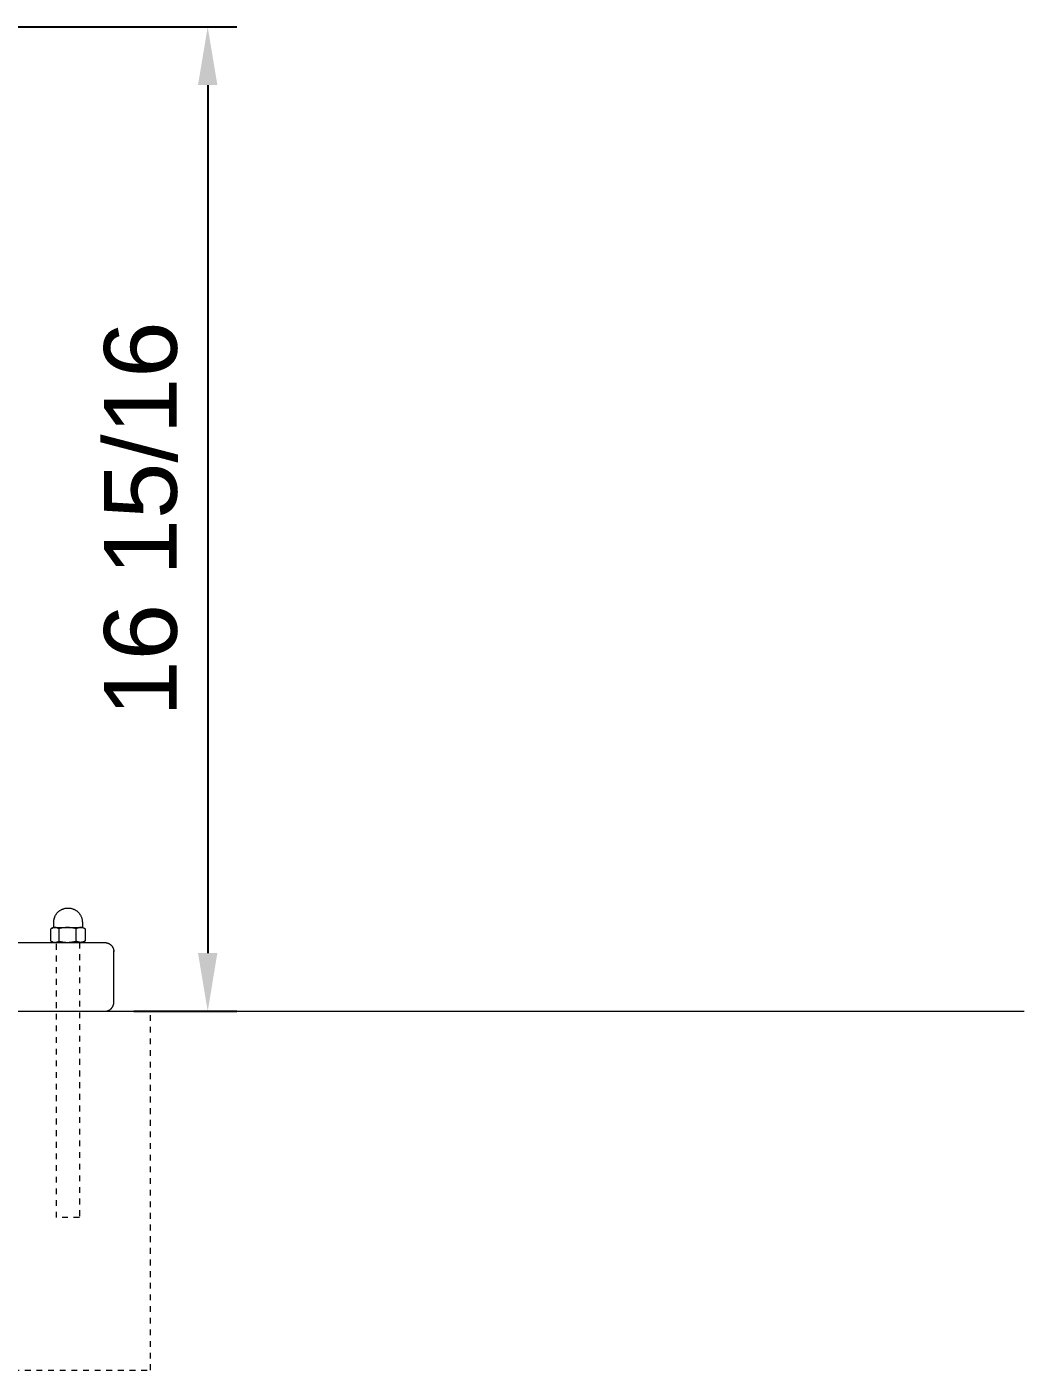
# Model space of a CAD drawing. Header units: inches. Extents: x -7 to 144, y -3 to 95.
# Drawn here: x 85.77 to 102.91, y 53.52 to 76.6 of the extents above; entities that cross this region are included whole.
import ezdxf

# ---------------------------------------------------------------- set-up
doc = ezdxf.new("R2010")
doc.units = ezdxf.units.IN
doc.linetypes.add('HIDDEN', pattern=[1.905, 1.27, -0.635])
for name, color, linetype, lineweight in [('ZANO_R', 7, 'Continuous', 0), ('ZANO_R_przerywana', 250, 'HIDDEN', 0), ('ZANO_W', 1, 'Continuous', 0)]:
    doc.layers.add(name, color=color, linetype=linetype, lineweight=lineweight)
doc.styles.get("Standard").update_dxf_attribs({"font": 'arial.ttf'})
doc.dimstyles.new('amerykanie', dxfattribs={"dimtxt": 50, "dimasz": 50, "dimexe": 0.5, "dimexo": 0.5, "dimgap": 1, "dimtad": 1, "dimdec": 0, "dimzin": 0, "dimlunit": 5, "dimtxsty": 'Standard', "dimcen": 0.09, "dimclrd": 1, "dimclre": 1, "dimclrt": 1, "dimazin": 0, "dimtfac": 1, "dimtdec": 0, "dimtmove": 0, "dimatfit": 3, "dimfxl": 1, "dimtzin": 0, "dimarcsym": 1})

# ---------------------------------------------------------------- blocks, each defined once
blk = doc.blocks.new('*D357')
at = {"layer": 'ZANO_W', "color": 1, "lineweight": -2}
for p, q in [((82.719, 76.603), (89.378, 76.603)), ((88.878, 75.603), (88.878, 60.688)), ((87.611, 59.688), (89.378, 59.688))]:
    blk.add_line(p, q, dxfattribs=at)
at = {"layer": 'ZANO_W', "color": 1}
for points in [[(89.044, 75.603), (88.711, 75.603), (88.878, 76.603)], [(88.711, 60.688), (89.044, 60.688), (88.878, 59.688)]]:
    blk.add_solid(points, dxfattribs=at)
at = {"layer": 'ZANO_W', "color": 1, "insert": (87.731, 68.145), "char_height": 1.25, "attachment_point": 5, "rotation": 90}
blk.add_mtext('16 15/16', dxfattribs=at)

msp = doc.modelspace()

# ---------------------------------------------------------------- linework, layer by layer
at = {"layer": 'ZANO_R'}
for p, q in [((86.30354, 61.39044), (86.30958, 61.39628)), ((86.30958, 61.39628), (86.31582, 61.40191)), ((86.31582, 61.40191), (86.32224, 61.40732)), ((86.32224, 61.40732), (86.32885, 61.41251)), ((86.32885, 61.41251), (86.33563, 61.41747)), ((86.33563, 61.41747), (86.34258, 61.4222)), ((86.34258, 61.4222), (86.34968, 61.42669)), ((86.34968, 61.42669), (86.35693, 61.43093)), ((86.35693, 61.43093), (86.36433, 61.43492)), ((86.36433, 61.43492), (86.37185, 61.43866)), ((86.37185, 61.43866), (86.3795, 61.44214)), ((86.3795, 61.44214), (86.38726, 61.44536)), ((86.38726, 61.44536), (86.39513, 61.4483)), ((86.39513, 61.4483), (86.40309, 61.45098)), ((86.40309, 61.45098), (86.41114, 61.45339)), ((86.41114, 61.45339), (86.41927, 61.45551)), ((86.41927, 61.45551), (86.42747, 61.45736)), ((86.42747, 61.45736), (86.43572, 61.45893)), ((86.43572, 61.45893), (86.44403, 61.46022)), ((86.44403, 61.46022), (86.45237, 61.46122)), ((86.45237, 61.46122), (86.46074, 61.46194)), ((86.46074, 61.46194), (86.46913, 61.46237)), ((86.46913, 61.46237), (86.47753, 61.46251)), ((86.47753, 61.46251), (86.48593, 61.46237)), ((86.48593, 61.46237), (86.49432, 61.46194)), ((86.49432, 61.46194), (86.50269, 61.46122)), ((86.50269, 61.46122), (86.51104, 61.46022)), ((86.51104, 61.46022), (86.51934, 61.45893)), ((86.51934, 61.45893), (86.52759, 61.45736)), ((86.52759, 61.45736), (86.53579, 61.45551)), ((86.53579, 61.45551), (86.54392, 61.45339)), ((86.54392, 61.45339), (86.55197, 61.45098)), ((86.55197, 61.45098), (86.55993, 61.4483)), ((86.55993, 61.4483), (86.5678, 61.44536)), ((86.5678, 61.44536), (86.57556, 61.44214)), ((86.57556, 61.44214), (86.58321, 61.43866)), ((86.58321, 61.43866), (86.59074, 61.43492)), ((86.59074, 61.43492), (86.59813, 61.43093)), ((86.59813, 61.43093), (86.60538, 61.42669)), ((86.60538, 61.42669), (86.61248, 61.4222)), ((86.61248, 61.4222), (86.61943, 61.41747)), ((86.61943, 61.41747), (86.62621, 61.41251)), ((86.62621, 61.41251), (86.63282, 61.40732)), ((86.63282, 61.40732), (86.63924, 61.40191)), ((86.63924, 61.40191), (86.64548, 61.39628)), ((86.64548, 61.39628), (86.65152, 61.39044)), ((86.23147, 61.21645), (86.23161, 61.22485)), ((86.23147, 61.13259), (86.23147, 61.21645)), ((86.23161, 61.22485), (86.23204, 61.23324)), ((86.23204, 61.23324), (86.23276, 61.24161)), ((86.23276, 61.24161), (86.23376, 61.24995)), ((86.23376, 61.24995), (86.23505, 61.25826)), ((86.23505, 61.25826), (86.23661, 61.26651)), ((86.23661, 61.26651), (86.23846, 61.27471)), ((86.23846, 61.27471), (86.24059, 61.28284)), ((86.24059, 61.28284), (86.243, 61.29089)), ((86.243, 61.29089), (86.24568, 61.29885)), ((86.24568, 61.29885), (86.24862, 61.30672)), ((86.24862, 61.30672), (86.25184, 61.31448)), ((86.25184, 61.31448), (86.25532, 61.32213)), ((86.25532, 61.32213), (86.25905, 61.32965)), ((86.25905, 61.32965), (86.26305, 61.33705)), ((86.26305, 61.33705), (86.26729, 61.3443)), ((86.26729, 61.3443), (86.27178, 61.3514)), ((86.27178, 61.3514), (86.2765, 61.35835)), ((86.2765, 61.35835), (86.28147, 61.36513)), ((86.28147, 61.36513), (86.28666, 61.37174)), ((86.28666, 61.37174), (86.29207, 61.37816)), ((86.29207, 61.37816), (86.2977, 61.3844)), ((86.2977, 61.3844), (86.30354, 61.39044)), ((86.65152, 61.39044), (86.65736, 61.3844)), ((86.65736, 61.3844), (86.66299, 61.37816)), ((86.66299, 61.37816), (86.6684, 61.37174)), ((86.6684, 61.37174), (86.67359, 61.36513)), ((86.67359, 61.36513), (86.67856, 61.35835)), ((86.67856, 61.35835), (86.68328, 61.3514)), ((86.68328, 61.3514), (86.68777, 61.3443)), ((86.68777, 61.3443), (86.69201, 61.33705)), ((86.69201, 61.33705), (86.69601, 61.32965)), ((86.69601, 61.32965), (86.69974, 61.32213)), ((86.69974, 61.32213), (86.70322, 61.31448)), ((86.70322, 61.31448), (86.70644, 61.30672)), ((86.70644, 61.30672), (86.70939, 61.29885)), ((86.70939, 61.29885), (86.71206, 61.29089)), ((86.71206, 61.29089), (86.71447, 61.28284)), ((86.71447, 61.28284), (86.7166, 61.27471)), ((86.7166, 61.27471), (86.71845, 61.26651)), ((86.71845, 61.26651), (86.72002, 61.25826)), ((86.72002, 61.25826), (86.7213, 61.24995)), ((86.7213, 61.24995), (86.7223, 61.24161)), ((86.7223, 61.24161), (86.72302, 61.23324)), ((86.72302, 61.23324), (86.72345, 61.22485)), ((86.72345, 61.22485), (86.72359, 61.21645)), ((86.72359, 61.21645), (86.72359, 61.13259)), ((86.18587, 61.10739), (86.18227, 61.10501)), ((86.18227, 60.89482), (86.18227, 61.10501)), ((86.18954, 61.10966), (86.18587, 61.10739)), ((86.19329, 61.1118), (86.18954, 61.10966)), ((86.19069, 61.11001), (86.22163, 61.12787)), ((86.1971, 61.11382), (86.19329, 61.1118)), ((86.20098, 61.11571), (86.1971, 61.11382)), ((86.20492, 61.11747), (86.20098, 61.11571)), ((86.20892, 61.1191), (86.20492, 61.11747)), ((86.21297, 61.1206), (86.20892, 61.1191)), ((86.21706, 61.12196), (86.21297, 61.1206)), ((86.2212, 61.12319), (86.21706, 61.12196)), ((86.22538, 61.12428), (86.2212, 61.12319)), ((86.22163, 61.12787), (86.22163, 61.12787)), ((86.22163, 61.12787), (86.22163, 61.12787)), ((86.22163, 61.12787), (86.22163, 61.12787)), ((86.22163, 61.12787), (86.22163, 61.12787)), ((86.22163, 61.12787), (86.2217, 61.12787)), ((86.2217, 61.12787), (86.222, 61.12787)), ((86.222, 61.12787), (86.22331, 61.12787)), ((86.22331, 61.12787), (86.22864, 61.12787)), ((86.22959, 61.12523), (86.22538, 61.12428)), ((86.22708, 61.12791), (86.22724, 61.12792)), ((86.22724, 61.12792), (86.2274, 61.12794)), ((86.2274, 61.12794), (86.22756, 61.12796)), ((86.22756, 61.12796), (86.22772, 61.12799)), ((86.22772, 61.12799), (86.22788, 61.12803)), ((86.22788, 61.12803), (86.22803, 61.12807)), ((86.22803, 61.12807), (86.22819, 61.12811)), ((86.22819, 61.12811), (86.22834, 61.12816)), ((86.22834, 61.12816), (86.22849, 61.12822)), ((86.22849, 61.12822), (86.22864, 61.12828)), ((86.22864, 61.12828), (86.22879, 61.12834)), ((86.22864, 61.12787), (86.24914, 61.12787)), ((86.22879, 61.12834), (86.22893, 61.12841)), ((86.22893, 61.12841), (86.22907, 61.12849)), ((86.22907, 61.12849), (86.22921, 61.12857)), ((86.22921, 61.12857), (86.22935, 61.12866)), ((86.22935, 61.12866), (86.22948, 61.12875)), ((86.22948, 61.12875), (86.22961, 61.12884)), ((86.23382, 61.12604), (86.22959, 61.12523)), ((86.22961, 61.12884), (86.22974, 61.12894)), ((86.22974, 61.12894), (86.22986, 61.12904)), ((86.22986, 61.12904), (86.22998, 61.12915)), ((86.22998, 61.12915), (86.23009, 61.12926)), ((86.23009, 61.12926), (86.23021, 61.12938)), ((86.23021, 61.12938), (86.23031, 61.1295)), ((86.23031, 61.1295), (86.23042, 61.12962)), ((86.23042, 61.12962), (86.23052, 61.12975)), ((86.23052, 61.12975), (86.23061, 61.12988)), ((86.23061, 61.12988), (86.2307, 61.13001)), ((86.2307, 61.13001), (86.23079, 61.13014)), ((86.23079, 61.13014), (86.23087, 61.13028)), ((86.23087, 61.13028), (86.23095, 61.13042)), ((86.23095, 61.13042), (86.23102, 61.13057)), ((86.23102, 61.13057), (86.23108, 61.13071)), ((86.23108, 61.13071), (86.23114, 61.13086)), ((86.23114, 61.13086), (86.2312, 61.13101)), ((86.2312, 61.13101), (86.23125, 61.13117)), ((86.23125, 61.13117), (86.2313, 61.13132)), ((86.2313, 61.13132), (86.23134, 61.13148)), ((86.23134, 61.13148), (86.23137, 61.13163)), ((86.23137, 61.13163), (86.2314, 61.13179)), ((86.2314, 61.13179), (86.23143, 61.13195)), ((86.23143, 61.13195), (86.23144, 61.13211)), ((86.23144, 61.13211), (86.23146, 61.13227)), ((86.23146, 61.13227), (86.23147, 61.13243)), ((86.23147, 61.13243), (86.23147, 61.13259)), ((86.23809, 61.12671), (86.23382, 61.12604)), ((86.24237, 61.12723), (86.23809, 61.12671)), ((86.24667, 61.12762), (86.24237, 61.12723)), ((86.25098, 61.12787), (86.24667, 61.12762)), ((86.25529, 61.12762), (86.25098, 61.12787)), ((86.25109, 61.12787), (86.46331, 61.12787)), ((86.25959, 61.12723), (86.25529, 61.12762)), ((86.26387, 61.12671), (86.25959, 61.12723)), ((86.26813, 61.12604), (86.26387, 61.12671)), ((86.27237, 61.12523), (86.26813, 61.12604)), ((86.27658, 61.12428), (86.27237, 61.12523)), ((86.28076, 61.12319), (86.27658, 61.12428)), ((86.28489, 61.12196), (86.28076, 61.12319)), ((86.28899, 61.1206), (86.28489, 61.12196)), ((86.29304, 61.1191), (86.28899, 61.1206)), ((86.29703, 61.11747), (86.29304, 61.1191)), ((86.30097, 61.11571), (86.29703, 61.11747)), ((86.30485, 61.11382), (86.30097, 61.11571)), ((86.30867, 61.1118), (86.30485, 61.11382)), ((86.31241, 61.10966), (86.30867, 61.1118)), ((86.31609, 61.10739), (86.31241, 61.10966)), ((86.31968, 61.10501), (86.31609, 61.10739)), ((86.33569, 61.10961), (86.31968, 61.10501)), ((86.31968, 61.10501), (86.31968, 60.89482)), ((86.35183, 61.11371), (86.33569, 61.10961)), ((86.3681, 61.11729), (86.35183, 61.11371)), ((86.38447, 61.12036), (86.3681, 61.11729)), ((86.40092, 61.12291), (86.38447, 61.12036)), ((86.41745, 61.12494), (86.40092, 61.12291)), ((86.43404, 61.12644), (86.41745, 61.12494)), ((86.45067, 61.12742), (86.43404, 61.12644)), ((86.46731, 61.12787), (86.45067, 61.12742)), ((86.48396, 61.12742), (86.46731, 61.12787)), ((86.47163, 61.12787), (86.6917, 61.12787)), ((86.50059, 61.12644), (86.48396, 61.12742)), ((86.51717, 61.12494), (86.50059, 61.12644)), ((86.5337, 61.12291), (86.51717, 61.12494)), ((86.55016, 61.12036), (86.5337, 61.12291)), ((86.56653, 61.11729), (86.55016, 61.12036)), ((86.5828, 61.11371), (86.56653, 61.11729)), ((86.59894, 61.10961), (86.5828, 61.11371)), ((86.61494, 61.10501), (86.59894, 61.10961)), ((86.61976, 61.10774), (86.61494, 61.10501)), ((86.61494, 60.89482), (86.61494, 61.10501)), ((86.62466, 61.11031), (86.61976, 61.10774)), ((86.62965, 61.11271), (86.62466, 61.11031)), ((86.63471, 61.11495), (86.62965, 61.11271)), ((86.63985, 61.11701), (86.63471, 61.11495)), ((86.64505, 61.1189), (86.63985, 61.11701)), ((86.65031, 61.12062), (86.64505, 61.1189)), ((86.65563, 61.12216), (86.65031, 61.12062)), ((86.66099, 61.12352), (86.65563, 61.12216)), ((86.6664, 61.1247), (86.66099, 61.12352)), ((86.67185, 61.1257), (86.6664, 61.1247)), ((86.67732, 61.12652), (86.67185, 61.1257)), ((86.68282, 61.12715), (86.67732, 61.12652)), ((86.68834, 61.1276), (86.68282, 61.12715)), ((86.69387, 61.12787), (86.68834, 61.1276)), ((86.69943, 61.1276), (86.6939, 61.12787)), ((86.69614, 61.12787), (86.73343, 61.12787)), ((86.70495, 61.12715), (86.69943, 61.1276)), ((86.71044, 61.12652), (86.70495, 61.12715)), ((86.71591, 61.1257), (86.71044, 61.12652)), ((86.72136, 61.1247), (86.71591, 61.1257)), ((86.72676, 61.12352), (86.72136, 61.1247)), ((86.72359, 61.13259), (86.7236, 61.13243)), ((86.7236, 61.13243), (86.7236, 61.13227)), ((86.7236, 61.13227), (86.72362, 61.13211)), ((86.72362, 61.13211), (86.72364, 61.13195)), ((86.72364, 61.13195), (86.72366, 61.13179)), ((86.72366, 61.13179), (86.72369, 61.13163)), ((86.72369, 61.13163), (86.72372, 61.13148)), ((86.72372, 61.13148), (86.72376, 61.13132)), ((86.72376, 61.13132), (86.72381, 61.13117)), ((86.72381, 61.13117), (86.72386, 61.13101)), ((86.72386, 61.13101), (86.72392, 61.13086)), ((86.72392, 61.13086), (86.72398, 61.13071)), ((86.72398, 61.13071), (86.72404, 61.13057)), ((86.72404, 61.13057), (86.72412, 61.13042)), ((86.72412, 61.13042), (86.72419, 61.13028)), ((86.72419, 61.13028), (86.72427, 61.13014)), ((86.72427, 61.13014), (86.72436, 61.13001)), ((86.72436, 61.13001), (86.72445, 61.12988)), ((86.72445, 61.12988), (86.72454, 61.12975)), ((86.72454, 61.12975), (86.72464, 61.12962)), ((86.72464, 61.12962), (86.72475, 61.1295)), ((86.72475, 61.1295), (86.72485, 61.12938)), ((86.72485, 61.12938), (86.72497, 61.12926)), ((86.72497, 61.12926), (86.72508, 61.12915)), ((86.72508, 61.12915), (86.7252, 61.12904)), ((86.7252, 61.12904), (86.72533, 61.12894)), ((86.72533, 61.12894), (86.72545, 61.12884)), ((86.72545, 61.12884), (86.72558, 61.12875)), ((86.72558, 61.12875), (86.72571, 61.12866)), ((86.72571, 61.12866), (86.72585, 61.12857)), ((86.72585, 61.12857), (86.72599, 61.12849)), ((86.72599, 61.12849), (86.72613, 61.12841)), ((86.72613, 61.12841), (86.72628, 61.12834)), ((86.72628, 61.12834), (86.72642, 61.12828)), ((86.72642, 61.12828), (86.72657, 61.12822)), ((86.72657, 61.12822), (86.72672, 61.12816)), ((86.72672, 61.12816), (86.72687, 61.12811)), ((86.73212, 61.12216), (86.72676, 61.12352)), ((86.72687, 61.12811), (86.72703, 61.12807)), ((86.72703, 61.12807), (86.72718, 61.12803)), ((86.72718, 61.12803), (86.72734, 61.12799)), ((86.72734, 61.12799), (86.7275, 61.12796)), ((86.7275, 61.12796), (86.72766, 61.12794)), ((86.72766, 61.12794), (86.72782, 61.12792)), ((86.72782, 61.12792), (86.72798, 61.12791)), ((86.73744, 61.12062), (86.73212, 61.12216)), ((86.73344, 61.12787), (86.76659, 61.10872)), ((86.7427, 61.1189), (86.73744, 61.12062)), ((86.7479, 61.11701), (86.7427, 61.1189)), ((86.75303, 61.11495), (86.7479, 61.11701)), ((86.75809, 61.11271), (86.75303, 61.11495)), ((86.76308, 61.11031), (86.75809, 61.11271)), ((86.76798, 61.10774), (86.76308, 61.11031)), ((86.76659, 61.10872), (86.77279, 61.10501)), ((86.77279, 61.10501), (86.76798, 61.10774)), ((86.77279, 61.10501), (86.77279, 60.89482)), ((76.39117, 60.86913), (85.88698, 60.86913)), ((85.88698, 60.86913), (87.10745, 60.86913)), ((86.18227, 60.89482), (86.18587, 60.89243)), ((86.18587, 60.89243), (86.18954, 60.89017)), ((86.18954, 60.89017), (86.19329, 60.88802)), ((86.22163, 60.87196), (86.19071, 60.88981)), ((86.19329, 60.88802), (86.1971, 60.886)), ((86.1971, 60.886), (86.20098, 60.88411)), ((86.20098, 60.88411), (86.20492, 60.88235)), ((86.20194, 60.87196), (86.22163, 60.87196)), ((86.20492, 60.88235), (86.20892, 60.88072)), ((86.20892, 60.88072), (86.21297, 60.87923)), ((86.21297, 60.87923), (86.21706, 60.87786)), ((86.21706, 60.87786), (86.2212, 60.87664)), ((86.2212, 60.87664), (86.22538, 60.87555)), ((86.22164, 60.87196), (86.24922, 60.87196)), ((86.22538, 60.87555), (86.22959, 60.8746)), ((86.22959, 60.8746), (86.23382, 60.87379)), ((86.23382, 60.87379), (86.23809, 60.87312)), ((86.23809, 60.87312), (86.24237, 60.87259)), ((86.24237, 60.87259), (86.24667, 60.8722)), ((86.24667, 60.8722), (86.25098, 60.87196)), ((86.25098, 60.87196), (86.25529, 60.8722)), ((86.25287, 60.87196), (86.46297, 60.87196)), ((86.25529, 60.8722), (86.25959, 60.87259)), ((86.25959, 60.87259), (86.26387, 60.87312)), ((86.26387, 60.87312), (86.26813, 60.87379)), ((86.26813, 60.87379), (86.27237, 60.8746)), ((86.27237, 60.8746), (86.27658, 60.87555)), ((86.27658, 60.87555), (86.28076, 60.87664)), ((86.28076, 60.87664), (86.28489, 60.87787)), ((86.28489, 60.87787), (86.28899, 60.87923)), ((86.28899, 60.87923), (86.29304, 60.88072)), ((86.29304, 60.88072), (86.29703, 60.88235)), ((86.29703, 60.88235), (86.30097, 60.88412)), ((86.30097, 60.88412), (86.30485, 60.88601)), ((86.30485, 60.88601), (86.30867, 60.88802)), ((86.30867, 60.88802), (86.31241, 60.89017)), ((86.31241, 60.89017), (86.31609, 60.89243)), ((86.31609, 60.89243), (86.31968, 60.89482)), ((86.31968, 60.89482), (86.33569, 60.89021)), ((86.33569, 60.89021), (86.35183, 60.88611)), ((86.35183, 60.88611), (86.3681, 60.88253)), ((86.3681, 60.88253), (86.38446, 60.87946)), ((86.38446, 60.87946), (86.40092, 60.87691)), ((86.40092, 60.87691), (86.41745, 60.87489)), ((86.41745, 60.87489), (86.43404, 60.87339)), ((86.43404, 60.87339), (86.45067, 60.87241)), ((86.45067, 60.87241), (86.46731, 60.87196)), ((86.46731, 60.87196), (86.48396, 60.87241)), ((86.47105, 60.87196), (86.69179, 60.87196)), ((86.48396, 60.87241), (86.50059, 60.87339)), ((86.50059, 60.87339), (86.51717, 60.87489)), ((86.51717, 60.87489), (86.5337, 60.87692)), ((86.5337, 60.87692), (86.55016, 60.87946)), ((86.55016, 60.87946), (86.56653, 60.88253)), ((86.56653, 60.88253), (86.5828, 60.88611)), ((86.5828, 60.88611), (86.59894, 60.89021)), ((86.59894, 60.89021), (86.61494, 60.89482)), ((86.61976, 60.89209), (86.61494, 60.89482)), ((86.62466, 60.88952), (86.61976, 60.89209)), ((86.62965, 60.88711), (86.62466, 60.88952)), ((86.63471, 60.88488), (86.62965, 60.88711)), ((86.63985, 60.88282), (86.63471, 60.88488)), ((86.64505, 60.88092), (86.63985, 60.88282)), ((86.65031, 60.87921), (86.64505, 60.88092)), ((86.65563, 60.87767), (86.65031, 60.87921)), ((86.66099, 60.87631), (86.65563, 60.87767)), ((86.6664, 60.87512), (86.66099, 60.87631)), ((86.67185, 60.87413), (86.6664, 60.87512)), ((86.67732, 60.87331), (86.67185, 60.87413)), ((86.68282, 60.87267), (86.67732, 60.87331)), ((86.68834, 60.87222), (86.68282, 60.87267)), ((86.69387, 60.87196), (86.68834, 60.87222)), ((86.6994, 60.87222), (86.69387, 60.87196)), ((86.69614, 60.87196), (86.73343, 60.87196)), ((86.70491, 60.87267), (86.6994, 60.87222)), ((86.71041, 60.8733), (86.70491, 60.87267)), ((86.71589, 60.87412), (86.71041, 60.8733)), ((86.72133, 60.87512), (86.71589, 60.87412)), ((86.72674, 60.8763), (86.72133, 60.87512)), ((86.7321, 60.87766), (86.72674, 60.8763)), ((86.73742, 60.8792), (86.7321, 60.87766)), ((86.73343, 60.87196), (86.75312, 60.87196)), ((86.76659, 60.8911), (86.73344, 60.87196)), ((86.74268, 60.88092), (86.73742, 60.8792)), ((86.74789, 60.88281), (86.74268, 60.88092)), ((86.75302, 60.88488), (86.74789, 60.88281)), ((86.75809, 60.88711), (86.75302, 60.88488)), ((86.76307, 60.88952), (86.75809, 60.88711)), ((86.76798, 60.89208), (86.76307, 60.88952)), ((86.77279, 60.89482), (86.76659, 60.8911)), ((86.77279, 60.89482), (86.76798, 60.89208)), ((87.10745, 60.86913), (87.11291, 60.86903)), ((87.11291, 60.86903), (87.11837, 60.86875)), ((87.11837, 60.86875), (87.12381, 60.86827)), ((87.12381, 60.86827), (87.12924, 60.86761)), ((87.12924, 60.86761), (87.13463, 60.86676)), ((87.13463, 60.86676), (87.14, 60.86573)), ((87.14, 60.86573), (87.14532, 60.8645)), ((87.14532, 60.8645), (87.1506, 60.8631)), ((87.1506, 60.8631), (87.15583, 60.86151)), ((87.15583, 60.86151), (87.161, 60.85974)), ((87.161, 60.85974), (87.16611, 60.8578)), ((87.16611, 60.8578), (87.17114, 60.85567)), ((87.17114, 60.85567), (87.1761, 60.85338)), ((87.1761, 60.85338), (87.18097, 60.85091)), ((87.18097, 60.85091), (87.18576, 60.84828)), ((87.18576, 60.84828), (87.19045, 60.84548)), ((87.19045, 60.84548), (87.19504, 60.84252)), ((87.19504, 60.84252), (87.19953, 60.8394)), ((87.19953, 60.8394), (87.20391, 60.83613)), ((87.20391, 60.83613), (87.20817, 60.83271)), ((87.20817, 60.83271), (87.21231, 60.82914)), ((87.21231, 60.82914), (87.21632, 60.82544)), ((87.21632, 60.82544), (87.2202, 60.82159)), ((87.2202, 60.82159), (87.22395, 60.81761)), ((87.22395, 60.81761), (87.22755, 60.81351)), ((87.22755, 60.81351), (87.23101, 60.80928)), ((87.23101, 60.80928), (87.23433, 60.80494)), ((87.23433, 60.80494), (87.23749, 60.80048)), ((87.23749, 60.80048), (87.24049, 60.79591)), ((87.24049, 60.79591), (87.24333, 60.79125)), ((87.24333, 60.79125), (87.24601, 60.78649)), ((87.24601, 60.78649), (87.24852, 60.78164)), ((87.24852, 60.78164), (87.25087, 60.7767)), ((87.25087, 60.7767), (87.25304, 60.77169)), ((87.25304, 60.77169), (87.25503, 60.7666)), ((87.25503, 60.7666), (87.25685, 60.76145)), ((87.25685, 60.76145), (87.25849, 60.75624)), ((87.25849, 60.75624), (87.25994, 60.75097)), ((87.25994, 60.75097), (87.26122, 60.74566)), ((87.26122, 60.74566), (87.2623, 60.7403)), ((87.26293, 60.73665), (87.26371, 60.73124)), ((87.26371, 60.73124), (87.2643, 60.7258)), ((87.26465, 60.72106), (87.2643, 60.7258)), ((87.26486, 60.71631), (87.26465, 60.72106)), ((87.26486, 60.71631), (87.26493, 60.71165)), ((87.26493, 60.68182), (87.26493, 60.71165)), ((87.26493, 59.8455), (87.26493, 60.68182)), ((87.24696, 59.77245), (87.2494, 59.7773)), ((87.2494, 59.7773), (87.25166, 59.78223)), ((87.25166, 59.78223), (87.25376, 59.78724)), ((87.25376, 59.78724), (87.25568, 59.79231)), ((87.25568, 59.79231), (87.25742, 59.79745)), ((87.25742, 59.79745), (87.25899, 59.80264)), ((87.25899, 59.80264), (87.26037, 59.80789)), ((87.26037, 59.80789), (87.26158, 59.81318)), ((87.26158, 59.81318), (87.2626, 59.81851)), ((87.2626, 59.81851), (87.26344, 59.82387)), ((87.26344, 59.82387), (87.26409, 59.82926)), ((87.26409, 59.82926), (87.26456, 59.83466)), ((87.26456, 59.83466), (87.26484, 59.84008)), ((87.26484, 59.84008), (87.26493, 59.8455)), ((60.3358, 59.68802), (87.89485, 59.68802)), ((87.11066, 59.68806), (87.11608, 59.68826)), ((87.11608, 59.68826), (87.12149, 59.68865)), ((87.12149, 59.68865), (87.12689, 59.68923)), ((87.12689, 59.68923), (87.13226, 59.68999)), ((87.13226, 59.68999), (87.1376, 59.69094)), ((87.1376, 59.69094), (87.14291, 59.69207)), ((87.14291, 59.69207), (87.14817, 59.69338)), ((87.14817, 59.69338), (87.15339, 59.69487)), ((87.15339, 59.69487), (87.15855, 59.69654)), ((87.15855, 59.69654), (87.16365, 59.69839)), ((87.16365, 59.69839), (87.16868, 59.70042)), ((87.16868, 59.70042), (87.17365, 59.70261)), ((87.17365, 59.70261), (87.17853, 59.70498)), ((87.17853, 59.70498), (87.18333, 59.70751)), ((87.18333, 59.70751), (87.18804, 59.7102)), ((87.18804, 59.7102), (87.19265, 59.71306)), ((87.19265, 59.71306), (87.19716, 59.71607)), ((87.19716, 59.71607), (87.20157, 59.71924)), ((87.20157, 59.71924), (87.20586, 59.72256)), ((87.20586, 59.72256), (87.21004, 59.72602)), ((87.21004, 59.72602), (87.21409, 59.72962)), ((87.21409, 59.72962), (87.21802, 59.73337)), ((87.21802, 59.73337), (87.22182, 59.73724)), ((87.22182, 59.73724), (87.22548, 59.74125)), ((87.22548, 59.74125), (87.229, 59.74537)), ((87.229, 59.74537), (87.23238, 59.74962)), ((87.23238, 59.74962), (87.23561, 59.75398)), ((87.23561, 59.75398), (87.23868, 59.75845)), ((87.23868, 59.75845), (87.2416, 59.76302)), ((87.2416, 59.76302), (87.24437, 59.76769)), ((87.24437, 59.76769), (87.24696, 59.77245))]:
    msp.add_line(p, q, dxfattribs=at)
msp.add_lwpolyline([(-7.14872, 59.68802), (102.9074, 59.68802)], dxfattribs=at)
at = {"layer": 'ZANO_R_przerywana', "ltscale": 0.05}
for p, q in [((86.28068, 56.14472), (86.28068, 60.86913)), ((86.67438, 60.86913), (86.67438, 56.14472)), ((87.89485, 53.52271), (87.89485, 59.68802)), ((86.67438, 56.14472), (86.28068, 56.14472)), ((60.3358, 53.52271), (87.89485, 53.52271))]:
    msp.add_line(p, q, dxfattribs=at)

# ---------------------------------------------------------------- dimensions: what is measured, and where the dimension line sits
at = {"layer": 'ZANO_W'}
dim = msp.add_linear_dim(base=(88.87766, 59.68806), p1=(82.21938, 76.6025), p2=(87.11066, 59.68806), angle=90, dimstyle='amerykanie', override={"dimtxt": 1.25, "dimasz": 1, "dimgap": 0.5, "dimdec": 4, "dimaunit": 1, "dimadec": 1, "dimtdec": 4, "dimtmove": 1, "dimfrac": 2}, dxfattribs=at)
dim.commit()
dim.dimension.update_dxf_attribs({"geometry": '*D357', "text_midpoint": (87.73134, 68.14528)})

doc.saveas('drawing.dxf')
